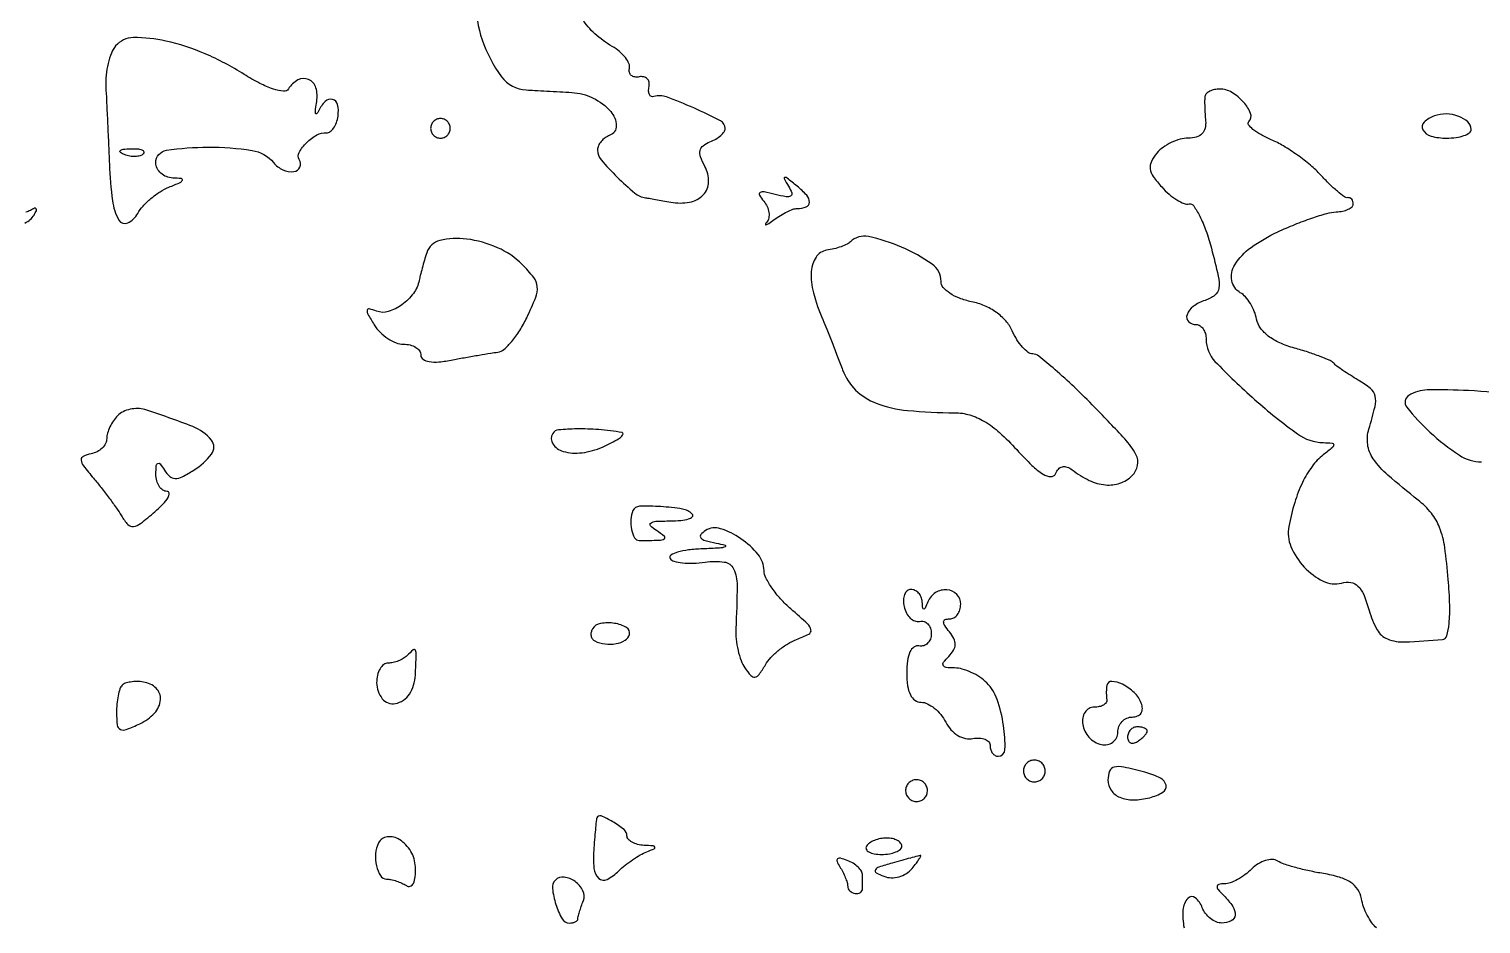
# Model space of a CAD drawing. Extents: x 0 to 5034, y 0 to 2560.
# Drawn here: x 1639.1 to 1787, y 575.9 to 667.1 of the extents above; entities that cross this region are included whole.
import ezdxf

# ---------------------------------------------------------------- set-up
doc = ezdxf.new("R2010")
doc.units = 0

msp = doc.modelspace()

# ---------------------------------------------------------------- linework, layer by layer
for points in [[(1684.614122, 669.937954, 0.084911), (1685.247998, 666.033126, 0.076209), (1687.22358, 662.261136, 0.224717), (1689.735302, 660.908107, -0.000306), (1690.61108, 660.861966, -0.000117), (1691.82903, 660.796764, -0.000116), (1693.151023, 660.725374, -0.000143), (1694.384799, 660.658107, -0.101357), (1696.543047, 660.091413, -0.09726), (1698.341149, 658.716784, -0.173722), (1698.916393, 657.277245, -0.325303), (1698.25, 656.288097, 0.068485), (1697.772124, 656.035848, 0.06383), (1697.367188, 655.658667, 0.068039), (1697.093122, 655.219104, 0.105804), (1697, 654.783962, 0.17867), (1697.365747, 653.793107, 0.020637), (1699.006433, 652.026597, 0.022191), (1700.793874, 650.405395, 0.142152), (1701.90301, 649.923489, -0.009346), (1702.24805, 649.872696, -0.001596), (1702.902135, 649.761734, -0.001741), (1703.66951, 649.626279, -0.001552), (1704.465962, 649.480276, 0.09088), (1706.38634, 649.474239, 0.159107), (1707.772791, 650.220337, 0.187206), (1708.315389, 651.535074, 0.128876), (1707.935863, 653.119842, -0.036902), (1707.505222, 654.090345, -0.13816), (1707.459496, 654.749342, -0.17966), (1707.763748, 655.233734, -0.072132), (1708.456876, 655.621825, 0.040667), (1709.047361, 655.905386, 0.048743), (1709.546707, 656.266717, 0.055983), (1709.891083, 656.647569, 0.157097), (1710, 656.985668, 0.27975), (1709.531857, 657.756902, 0.014508), (1706.804455, 659.076655, 0.017586), (1704.020502, 660.209611, 0.166084), (1702.75, 660.23777, -0.182687), (1702.486819, 660.252097, -0.175834), (1702.29375, 660.437032, -0.11067), (1702.208441, 660.78813, -0.05388), (1702.25, 661.25, 0.100253), (1702.248882, 661.707348, 0.14682), (1702.059375, 662.059375, 0.14682), (1701.707348, 662.248882, 0.100253), (1701.25, 662.25, -0.085046), (1700.791567, 662.237292, -0.140534), (1700.440625, 662.394523, -0.158736), (1700.253134, 662.696586, -0.116905), (1700.25, 663.093058, 0.161052), (1700.202395, 663.595243, 0.061871), (1699.839062, 664.204882, 0.052924), (1699.24679, 664.819614, 0.043481), (1698.5, 665.343058, -0.052395), (1696.72261, 666.63662, -0.073729), (1695.476736, 668.146835, -0.07601)], [(1638.668275, 647.339137, 0.05336), (1639.216072, 647.712731, 0.078175), (1639.595492, 648.154508, 0.029587), (1639.834974, 648.598755, 0.279645), (1639.812185, 648.804896, 0.343373), (1639.632639, 648.851473, 0.036486), (1639.223607, 648.638197, -0.092519), (1638.761469, 648.459449, -0.096172)], [(1790.68632, 629.808668, 0.020048), (1785.734438, 630.265226, 0.017533), (1781.527069, 630.335853, 0.135427), (1779.656716, 629.782817, 0.447035), (1779.44432, 628.569621, 0.040464), (1781.802523, 626.029826, 0.038896), (1784.805543, 623.680732, 0.147574), (1787.061718, 623, -0.075826)], [(1557.115, 263.193366, 0.000016), (1618.338811, 262.493314, 0.000014), (1679.769463, 261.794626, 0.006046)], [(1776.367376, 575.5, -0.065542), (1775.882916, 576.025684, -0.03411), (1775.419444, 576.789281, -0.033225), (1775.043755, 577.651545, -0.043104), (1774.823595, 578.484786, 0.104721), (1774.45074, 579.416007, 0.099605), (1773.727138, 580.135735, 0.073758), (1772.587359, 580.668024, 0.032142), (1770.95527, 581.042253, -0.012868), (1769.523172, 581.31303, -0.013606), (1768.133481, 581.652839, -0.01332), (1766.954737, 582.009302, -0.058384), (1766.296654, 582.316657, 0.138793), (1765.750033, 582.472511, 0.074704), (1765.051443, 582.368926, 0.064971), (1764.313701, 582.034063, 0.057449), (1763.652048, 581.509191, -0.037503), (1762.980715, 580.931662, -0.034562), (1762.2127, 580.443325, -0.036384), (1761.465522, 580.10559, -0.088176), (1760.871429, 580, 0.04634), (1760.287447, 579.94576, 0.344233), (1760.114881, 579.75, 0.19418), (1760.225397, 579.421066, 0.019422), (1760.8, 578.8, -0.049306), (1761.70787, 577.692952, -0.165784), (1761.945228, 576.799819, -0.268078), (1761.554023, 576.218894, -0.114065), (1760.606989, 576, -0.099885), (1760.02963, 576.116502, -0.066843), (1759.446946, 576.459243, -0.06366), (1758.947472, 576.965703, -0.071345), (1758.614052, 577.563382, 0.129627), (1757.89055, 578.56782, 0.399689), (1757.131186, 578.513266, 0.170959), (1756.635389, 577.340453, 0.062631), (1756.751785, 575.518121, -0.04712)]]:
    msp.add_lwpolyline(points, format="xyb")
for points in [[(1647.912337, 665.394372, 0.078813), (1647.48262, 664.669998, 0.035124), (1647.145456, 663.609785, 0.033656), (1646.939712, 662.414042, 0.038758), (1646.910051, 661.257151, -0.001049), (1646.980091, 659.850372, -0.000351), (1647.076729, 657.793409, -0.000349), (1647.180524, 655.516134, -0.000399), (1647.27656, 653.337433, 0.019876), (1647.586138, 649.616187, 0.100106), (1648.243857, 647.646608, 0.390886), (1649.136999, 647.366699, 0.156008), (1650.160407, 648.322148, -0.056972), (1650.704074, 649.077237, -0.033064), (1651.509853, 649.853657, -0.032657), (1652.432612, 650.534188, -0.046756), (1653.335404, 651.000431, 0.00717), (1654.474535, 651.478848, 0.187643), (1654.705852, 651.709024, 0.507976), (1654.610353, 651.874618, 0.017867), (1653.75, 651.936614, -0.083676), (1653.081646, 652.074302, -0.089993), (1652.514062, 652.422005, -0.096598), (1652.134061, 652.922847, -0.114614), (1652, 653.5, -0.370619), (1653.082945, 654.760316, -0.037563), (1657.340435, 655.08455, -0.03824), (1661.807886, 654.746504, -0.183547), (1663.990862, 653.51101, 0.112295), (1664.955121, 652.771231, 0.1377), (1666.072374, 652.59427, 0.26732), (1666.673525, 653.040937, 0.24281), (1666.621272, 653.819098, -0.269995), (1666.609499, 654.5533, -0.070733), (1667.353319, 655.526464, -0.065872), (1668.419548, 656.329308, -0.144889), (1669.404671, 656.555892, 0.178513), (1669.769702, 656.665458, 0.081399), (1670.119043, 657.030481, 0.065173), (1670.401069, 657.584523, 0.048778), (1670.566187, 658.25, 0.089174), (1670.528662, 659.416785, 0.286222), (1670.01196, 659.952251, 0.266301), (1669.264784, 659.741576, 0.08308), (1668.572245, 658.75, -0.087584), (1668.388523, 658.491895, -0.603897), (1668.275066, 658.528125, -0.077386), (1668.266454, 658.944593, -0.012417), (1668.395292, 659.75, 0.121925), (1668.313025, 661.138119, 0.21702), (1667.564804, 661.975444, 0.230695), (1666.483486, 661.93289, 0.131864), (1665.510986, 661.017776, -0.289627), (1665.019552, 660.778325, -0.051878), (1663.975842, 661.005255, -0.040033), (1662.599156, 661.583709, -0.021327), (1660.995213, 662.503022, 0.038629), (1657.019982, 664.602355, 0.047824), (1653.039059, 665.891093, 0.055555), (1649.716103, 666.246369, 0.221937)], [(1758.884846, 660.25, 0.035025), (1758.851691, 659.848196, 0.009362), (1758.855809, 659.20625, 0.009441), (1758.88802, 658.475001, 0.009618), (1758.947704, 657.75, -0.087262), (1758.893552, 657.006554, -0.13637), (1758.577913, 656.452533, -0.126538), (1758.000713, 656.114241, -0.069711), (1757.185303, 656, 0.066402), (1756.349957, 655.888572, 0.044481), (1755.444627, 655.553865, 0.044366), (1754.60948, 655.062629, 0.064514), (1753.984433, 654.481242, 0.059315), (1753.423207, 653.613757, 0.150698), (1753.307469, 652.88073, 0.118647), (1753.619397, 652.096893, 0.030168), (1754.481057, 651.020932, 0.031783), (1755.228924, 650.293296, 0.037842), (1756.022721, 649.711489, 0.041331), (1756.749926, 649.338215, 0.14966), (1757.261885, 649.28969, -0.301902), (1757.732073, 649.099822, -0.033574), (1758.350752, 648.052285, -0.031952), (1758.979684, 646.574928, -0.02013), (1759.531063, 644.781919, -0.00881), (1760.229582, 641.933229, -0.085998), (1760.292891, 640.699466, -0.201986), (1759.883831, 639.983225, -0.086702), (1758.888247, 639.464531, 0.081346), (1757.698373, 638.860614, 0.149313), (1757.05304, 637.998117, 0.29779), (1757.215616, 637.312841, 0.192062), (1758, 637, -0.148195), (1758.381354, 636.884432, -0.098894), (1758.70625, 636.559375, -0.082425), (1758.925306, 636.073457, -0.064853), (1759, 635.5, 0.192609), (1759.900291, 633.249601, 0.021749), (1763.937493, 629.364582, 0.023306), (1768.313585, 625.853971, 0.153456), (1770.942778, 624.968197, -0.016974), (1771.838491, 624.919453, -0.389672), (1771.997374, 624.745218, -0.221509), (1771.866472, 624.467005, -0.008167), (1770.938029, 623.718197, 0.069629), (1769.796706, 622.539741, 0.045336), (1768.82151, 620.911938, 0.038881), (1768.024757, 618.866309, 0.025989), (1767.422966, 616.425412, 0.148936), (1767.64107, 614.374363, 0.087276), (1768.996828, 612.285721, 0.090604), (1770.927291, 610.847741, 0.180752), (1772.795507, 610.656775, -0.100742), (1773.746955, 610.70913, -0.159964), (1774.470334, 610.347957, -0.101374), (1775.05466, 609.472259, -0.026772), (1775.607404, 607.873304, 0.055679), (1776.421834, 605.895041, 0.174288), (1777.483227, 604.956777, 0.104417), (1779.254827, 604.651374, 0.013788), (1783.0778, 604.9, 0.31169), (1783.523186, 605.272722, 0.043277), (1783.754825, 606.523007, 0.031833), (1783.817332, 608.413725, 0.012332), (1783.672528, 611.031566, 0.015482), (1783.310049, 614.28725, 0.055762), (1782.787507, 616.306279, 0.079032), (1781.943053, 617.772981, 0.056095), (1780.589333, 619.108391, -0.012545), (1777.512892, 621.655807, -0.062431), (1776.020775, 623.325144, -0.117038), (1775.457873, 624.76921, -0.108568), (1775.581239, 626.355372, 0.013586), (1776.207439, 628.647044, 0.113748), (1776.221353, 629.713647, 0.169882), (1775.752624, 630.478111, 0.039965), (1774.5, 631.343058, -0.00923), (1773.697646, 631.82718, -0.01021), (1772.940625, 632.32508, -0.009656), (1772.312647, 632.774829, -0.05065), (1772, 633.061471, 0.108346), (1771.629043, 633.330464, 0.011113), (1770.620767, 633.744118, 0.013446), (1769.381144, 634.182904, 0.010348), (1768.006866, 634.596929, -0.036369), (1766.502737, 635.136842, -0.058356), (1765.330529, 635.829839, -0.071924), (1764.533303, 636.641056, -0.11241), (1764.145398, 637.535458, 0.049975), (1763.908803, 638.342396, 0.041322), (1763.5047, 639.142536, 0.043012), (1763.004732, 639.81934, 0.081473), (1762.481535, 640.247643, -0.221645), (1761.612223, 641.488393, -0.183855), (1761.917674, 643.087536, -0.099917), (1763.572088, 644.857892, -0.046261), (1766.304771, 646.450259, -0.012897), (1768.038677, 647.202555, -0.01359), (1769.779324, 647.850578, -0.013321), (1771.306742, 648.32737, -0.057842), (1772.241863, 648.478638, 0.039322), (1772.909363, 648.561442, 0.056719), (1773.474444, 648.745786, 0.07271), (1773.86195, 648.996258, 0.213282), (1773.991863, 649.278378, 0.080034), (1773.951388, 649.549017, 0.101958), (1773.82815, 649.768617, 0.115752), (1773.642287, 649.902915, 0.128006), (1773.423116, 649.933936, -0.18949), (1773.091659, 650.022295, -0.015691), (1772.377339, 650.584087, -0.019234), (1771.547574, 651.336098, -0.013603), (1770.673116, 652.239989, 0.032376), (1769.632158, 653.23817, 0.020038), (1768.29258, 654.277016, 0.020073), (1766.881128, 655.20057, 0.033796), (1765.620774, 655.843493, -0.024703), (1764.560661, 656.360216, -0.045992), (1763.769607, 656.895448, -0.069333), (1763.332874, 657.368422, -0.362915), (1763.362098, 657.695431, 0.299082), (1763.533744, 658.524425, 0.089613), (1762.81925, 659.674747, 0.075693), (1761.610159, 660.662817, 0.13431), (1760.377555, 661, 0.051776), (1759.842061, 660.944399, 0.06476), (1759.37083, 660.779688, 0.078066), (1759.031583, 660.53677, 0.161691)], [(1782.25, 658.269359, 0.108795), (1781.198921, 657.621517, 0.338387), (1781.082945, 656.849521, 0.205422), (1781.909153, 656.205486, 0.064317), (1783.5, 656, 0.033947), (1784.457587, 656.065089, 0.051882), (1785.265625, 656.262322, 0.06743), (1785.821956, 656.550354, 0.244294), (1786, 656.893011, 0.210241), (1785.665985, 657.652264, 0.097847), (1784.728054, 658.223237, 0.082195), (1783.473051, 658.461659, 0.090078)], [(1680, 657, 0.099038), (1680.076342, 656.618362, 0.097945), (1680.29375, 656.29375, 0.097945), (1680.618362, 656.076342, 0.099038), (1681, 656, 0.099038), (1681.381638, 656.076342, 0.097945), (1681.70625, 656.29375, 0.097945), (1681.923658, 656.618362, 0.099038), (1682, 657, 0.099038), (1681.923658, 657.381638, 0.097945), (1681.70625, 657.70625, 0.097945), (1681.381638, 657.923658, 0.099038), (1681, 658, 0.099038), (1680.618362, 657.923658, 0.097945), (1680.29375, 657.70625, 0.097945), (1680.076342, 657.381638, 0.099038)], [(1650.729167, 654.395833, -0.126455), (1650.402231, 654.202593, -0.060344), (1649.916927, 654.123424, -0.05415), (1649.359369, 654.160852, -0.051402), (1648.8125, 654.316886, -0.054073), (1648.395823, 654.538436, -0.470617), (1648.37858, 654.720685, -0.168741), (1648.670344, 654.862007, -0.018894), (1649.416667, 654.921053, -0.028489), (1650.112848, 654.910055, -0.077125), (1650.592839, 654.799335, -0.208169), (1650.77538, 654.614691, -0.296942)], [(1716.464413, 651.092476, -0.049671), (1716.785146, 650.416729, -0.356308), (1716.672887, 650.100059, -0.184082), (1716.212988, 650.015676, -0.01829), (1715.099221, 650.263802, 0.014014), (1713.984449, 650.522176, 0.18479), (1713.57457, 650.453617, 0.415282), (1713.50587, 650.187216, 0.039492), (1713.934173, 649.579316, -0.065435), (1714.279534, 649.030946, -0.072299), (1714.456895, 648.430048, -0.081824), (1714.445356, 647.870566, -0.130474), (1714.241324, 647.440958, 0.072669), (1714.10175, 647.217236, 0.651631), (1714.158389, 647.155497, 0.06963), (1714.456288, 647.305182, 0.010456), (1715, 647.697931, -0.023968), (1715.635455, 648.131321, -0.024592), (1716.304167, 648.497903, -0.02528), (1716.913218, 648.75665, -0.087507), (1717.333333, 648.83163, 0.086738), (1718.263446, 648.996164, 0.315693), (1718.589106, 649.461037, 0.185179), (1718.315539, 650.173312, 0.039074), (1717.332208, 651.107499, 0.003662), (1716.319879, 651.916701, 0.172771), (1716.074674, 651.999283, 0.565575), (1716.007575, 651.883182, 0.009252)], [(1679.601414, 644.319526, 0.005508), (1679.366345, 643.549576, 0.004839), (1679.137589, 642.740736, 0.004868), (1678.94531, 642.006747, 0.014551), (1678.833388, 641.5, -0.113372), (1678.252758, 640.178762, -0.076653), (1677.07593, 639.01932, -0.081332), (1675.686406, 638.3263, -0.168247), (1674.488934, 638.365873, 0.033297), (1673.748435, 638.594804, 0.434321), (1673.533624, 638.452152, 0.172576), (1673.605166, 638.051443, 0.009946), (1674.25518, 636.963, 0.057793), (1674.854609, 636.212119, 0.050036), (1675.637821, 635.576631, 0.05263), (1676.477181, 635.143383, 0.093101), (1677.240547, 635, -0.061413), (1677.913336, 634.917051, -0.079893), (1678.483161, 634.67291, -0.097631), (1678.864603, 634.311179, -0.155554), (1679, 633.886501, 0.24959), (1679.227199, 633.459709, 0.11166), (1679.838191, 633.222709, 0.061708), (1680.847576, 633.198108, 0.023164), (1682.25, 633.403199, -0.002927), (1683.592962, 633.655459, -0.002916), (1684.940599, 633.892329, -0.002855), (1686.120542, 634.085714, -0.011438), (1686.845656, 634.183365, 0.154098), (1687.469463, 634.459533, 0.037403), (1688.266469, 635.275808, 0.034856), (1689.080881, 636.395147, 0.028594), (1689.792819, 637.691726, 0.016326), (1690.706947, 639.781668, 0.116858), (1690.867318, 640.864672, 0.145823), (1690.502374, 641.791109, 0.030143), (1689.326964, 643.11748, 0.091965), (1686.823698, 644.837358, 0.074034), (1683.672103, 645.712207, 0.089615), (1680.934978, 645.559375, 0.263062)], [(1722.758298, 645.424965, -0.08702), (1722.415887, 645.184731, -0.024645), (1721.8112, 644.936941, -0.024037), (1721.088833, 644.720143, -0.023315), (1720.341631, 644.571102, 0.213468), (1719.259183, 643.875935, 0.131455), (1718.777803, 642.412941, 0.079317), (1719.001359, 640.225233, 0.03611), (1719.941908, 637.5, -0.00496), (1720.351914, 636.51544, -0.002018), (1720.891169, 635.167817, -0.001996), (1721.459302, 633.7143, -0.002544), (1721.97104, 632.369165, 0.109435), (1723.297358, 630.328976, 0.103333), (1725.386607, 628.988608, 0.067876), (1728.576482, 628.245304, 0.0224), (1733.394023, 628.011006, -0.071934), (1734.920883, 627.784264, -0.061737), (1736.408927, 627.129779, -0.049288), (1737.962974, 625.981931, -0.024425), (1739.701448, 624.25, 0.015817), (1741.251868, 622.651326, 0.053242), (1742.398919, 621.756112, 0.121233), (1743.181327, 621.501135, 0.322727), (1743.654671, 621.791738, -0.086312), (1743.95808, 622.267146, -0.150001), (1744.357865, 622.502881, -0.145021), (1744.831226, 622.477751, -0.078787), (1745.347246, 622.196972, 0.051986), (1747.097283, 621.119937, 0.087832), (1748.751354, 620.657524, 0.107509), (1750.224662, 620.830404, 0.11409), (1751.457196, 621.600053, 0.149182), (1752.017225, 622.65198, 0.174948), (1751.845472, 623.763175, 0.06158), (1750.710001, 625.344466, 0.006918), (1747.658618, 628.557563, 0.008867), (1745.549257, 630.642763, 0.012855), (1743.608586, 632.401284, 0.008462), (1741.944249, 633.784932, 0.170793), (1741.332999, 634, -0.16706), (1740.870737, 634.158885, -0.046106), (1740.302731, 634.692589, -0.041166), (1739.732391, 635.455282, -0.033082), (1739.246767, 636.35775, 0.072652), (1738.5931, 637.371804, 0.058169), (1737.629807, 638.246031, 0.054958), (1736.431997, 638.917536, 0.050982), (1735.086252, 639.33275, -0.040908), (1733.881278, 639.678157, -0.057474), (1732.887762, 640.190046, -0.071507), (1732.221272, 640.790534, -0.175436), (1732, 641.401758, 0.244379), (1731.095615, 643.141623, 0.050413), (1727.984398, 644.887343, 0.050472), (1724.598996, 645.970773, 0.253816)], [(1648.121855, 627.721855, 0.047477), (1647.692483, 627.202161, 0.037517), (1647.329545, 626.569209, 0.038703), (1647.080719, 625.924367, 0.072853), (1647, 625.373324, -0.11991), (1646.880048, 624.880341, -0.080343), (1646.533023, 624.412008, -0.073049), (1646.01788, 624.038839, -0.070221), (1645.410293, 623.823324, 0.058951), (1644.614668, 623.561061, 0.318876), (1644.402193, 623.187588, 0.139945), (1644.634922, 622.60185, 0.011991), (1645.660293, 621.334556, -0.009349), (1646.438091, 620.383564, -0.007147), (1647.254162, 619.315754, -0.007233), (1647.989827, 618.293508, -0.016891), (1648.502813, 617.502876, 0.051213), (1649.156084, 616.632952, 0.240965), (1649.724781, 616.424436, 0.135435), (1650.448838, 616.722667, 0.013627), (1651.905822, 617.91832, 0.022348), (1652.749819, 618.719115, 0.056859), (1653.262265, 619.388507, 0.154331), (1653.361589, 619.806062, 0.393072), (1653.15301, 620, -0.150413), (1652.714521, 620.134962, -0.09962), (1652.343195, 620.514063, -0.082455), (1652.095523, 621.080931, -0.06412), (1652.015313, 621.75, -0.015968), (1652.050731, 622.620083, -0.270857), (1652.206889, 622.847538, -0.353612), (1652.440969, 622.790343, -0.021621), (1652.881294, 622.15783, 0.070815), (1653.42005, 621.52631, 0.181954), (1653.972246, 621.316483, 0.11824), (1654.690508, 621.486342, 0.022664), (1655.865981, 622.148377, 0.089735), (1657.679852, 623.795442, 0.346511), (1657.662012, 625.215702, 0.130741), (1655.761557, 626.604563, 0.016105), (1650.871855, 628.32812, 0.073583), (1650.165776, 628.441908, 0.057531), (1649.392433, 628.362711, 0.058482), (1648.671713, 628.112766, 0.083883)], [(1692.437905, 625.899529, 0.290077), (1692.449741, 624.831683, 0.183882), (1693.488003, 624.072515, 0.098637), (1695.424291, 623.934776, 0.072784), (1697.5, 624.511332, 0.015732), (1698.585858, 625.032794, 0.040198), (1699.325, 625.495705, 0.115965), (1699.594018, 625.815078, 0.50761), (1699.5, 626.000023, 0.019789), (1697.123762, 626.290117, 0.024039), (1694.881907, 626.366009, 0.019708), (1693.029712, 626.266563, 0.235244)], [(1700.612029, 618.036222, 0.092713), (1700.394375, 617.141662, 0.065313), (1700.47386, 616.106941, 0.074788), (1700.783656, 615.274836, 0.27275), (1701.25, 615, 0.004319), (1703.296522, 615.017677, 0.12613), (1703.796296, 615.155032, 0.528688), (1703.816506, 615.410378, 0.02585), (1703, 616, -0.051711), (1702.405083, 616.478204, -0.468884), (1702.430247, 616.768428, -0.140435), (1702.947292, 616.944585, -0.011018), (1704.416667, 616.984687, 0.021917), (1705.490897, 617.03745, 0.051355), (1706.278605, 617.19346, 0.119231), (1706.657828, 617.418457, 0.4179), (1706.659434, 617.673899, 0.156234), (1705.646244, 618.195513, 0.026414), (1703.455335, 618.443386, 0.022732), (1701.26834, 618.47485, 0.286515)], [(1708.011076, 616.006846, 0.075548), (1707.528402, 615.596665, 0.369299), (1707.525728, 615.265654, 0.153071), (1707.968878, 614.98313, 0.019376), (1709.087891, 614.726976, -0.023882), (1709.989742, 614.511966, -0.706267), (1709.999384, 614.349174, -0.085997), (1709.430642, 614.21688, -0.005308), (1707.690983, 614.136182, 0.021147), (1706.265674, 614.024746, 0.041502), (1705.152143, 613.795231, 0.065305), (1704.475792, 613.495905, 0.416118), (1704.396955, 613.166731, 0.190128), (1704.790281, 612.872993, 0.039397), (1705.654849, 612.709473, 0.036223), (1706.752721, 612.670198, 0.027275), (1707.955972, 612.78023, -0.068305), (1709.905871, 612.798425, -0.25811), (1710.856039, 612.102349, -0.111087), (1711.218381, 610.419483, -0.009587), (1711.092992, 606, 0.037938), (1711.123204, 604.932809, 0.030035), (1711.31193, 603.79375, 0.030898), (1711.617958, 602.753147, 0.06371), (1712.005326, 602, 0.033663), (1712.616613, 601.227779, 0.250647), (1713.042819, 601.075707, 0.203009), (1713.467735, 601.335657, 0.022355), (1714.1037, 602.313817, -0.055007), (1714.665176, 603.065281, -0.033491), (1715.475346, 603.823439, -0.033266), (1716.391, 604.47545, -0.049531), (1717.27464, 604.905892, 0.027511), (1718.527311, 605.449332, 0.334762), (1718.745877, 605.890041, 0.161596), (1718.424889, 606.469183, 0.007144), (1716.689236, 608.022411, -0.029721), (1715.657715, 609.032952, -0.032031), (1714.780732, 610.134896, -0.033847), (1714.160017, 611.16924, -0.113689), (1713.968575, 611.930335, 0.169298), (1713.361796, 613.564989, 0.07008), (1711.596641, 615.176792, 0.072238), (1709.52769, 616.191209, 0.21974)], [(1728.236066, 608.25, 0.066051), (1728.471389, 607.599713, 0.082719), (1728.8561, 607.0875, 0.098335), (1729.325854, 606.789373, 0.145115), (1729.80939, 606.75, -0.128858), (1730.262786, 606.727614, -0.126694), (1730.650258, 606.485938, -0.110224), (1730.910036, 606.054041, -0.080661), (1731, 605.5, -0.085015), (1730.905157, 604.946227, -0.112004), (1730.632812, 604.514062, -0.124722), (1730.226183, 604.271843, -0.12222), (1729.75, 604.25, 0.213293), (1729.235293, 604.133337, 0.125906), (1728.833333, 603.633333, 0.074836), (1728.579442, 602.741117, 0.031971), (1728.5, 601.5, 0.033897), (1728.588798, 600.191673, 0.080223), (1728.872539, 599.260042, 0.122518), (1729.340029, 598.704526, 0.158152), (1729.970467, 598.5, -0.113724), (1730.608671, 598.35294, -0.056874), (1731.31141, 597.905896, -0.052157), (1731.967504, 597.251085, -0.052874), (1732.470467, 596.477519, 0.067335), (1733.001393, 595.710264, 0.07218), (1733.70605, 595.132355, 0.078472), (1734.489193, 594.813948, 0.106557), (1735.25, 594.800843, -0.058139), (1735.919579, 594.853812, -0.089433), (1736.485938, 594.729779, -0.120173), (1736.861288, 594.454268, -0.176398), (1737, 594.073324, 0.073597), (1737.060696, 593.6632, 0.087982), (1737.237147, 593.315289, 0.100586), (1737.499444, 593.082711, 0.131989), (1737.807309, 593, 0.405375), (1738.509156, 593.680916, 0.04527), (1738.361642, 596.128085, 0.044116), (1737.71089, 598.800481, 0.115095), (1736.673139, 600.469718, 0.049919), (1735.957107, 601.055459, 0.037988), (1735.07202, 601.55048, 0.038943), (1734.16098, 601.889412, 0.069692), (1733.371429, 602, -0.027427), (1732.519811, 602.04675, -0.253382), (1732.226513, 602.25, -0.287901), (1732.25734, 602.58354, -0.033161), (1732.776206, 603.176206, 0.060657), (1733.26528, 603.800892, 0.128718), (1733.437937, 604.385791, 0.125475), (1733.303618, 604.99033, 0.05617), (1732.853762, 605.676206, -0.024141), (1732.372816, 606.316198, -0.154756), (1732.258703, 606.699854, -0.314423), (1732.420364, 606.922865, -0.083765), (1732.877555, 607, 0.132654), (1733.305595, 607.115597, 0.100549), (1733.670282, 607.440625, 0.087756), (1733.915635, 607.926827, 0.073201), (1734, 608.5, 0.195162), (1733.5954, 609.497092, 0.183281), (1732.597214, 609.96373, 0.160551), (1731.435272, 609.674917, 0.157601), (1730.662281, 608.75, -0.009076), (1730.382013, 608.090194, -0.295955), (1730.242982, 608, -0.382689), (1730.135242, 608.096611, -0.011437), (1730.078947, 608.75, 0.083162), (1729.967656, 609.227425, 0.087668), (1729.707902, 609.632812, 0.093806), (1729.342291, 609.904454, 0.113465), (1728.926676, 610, 0.178353), (1728.54888, 609.86081, 0.122846), (1728.281063, 609.485937, 0.090391), (1728.168872, 608.919639, 0.057712)], [(1696.487659, 605.980032, 0.086456), (1696.347192, 605.629461, 0.102024), (1696.345313, 605.272696, 0.11056), (1696.481778, 604.965717, 0.11748), (1696.733688, 604.754232, 0.085984), (1697.764165, 604.443417, 0.076224), (1698.8851, 604.477903, 0.087776), (1699.803236, 604.82141, 0.194412), (1700.25, 605.404671, 0.34024), (1699.96037, 606.116771, 0.094491), (1698.74709, 606.546191, 0.079865), (1697.313066, 606.535234, 0.215807)], [(1677.583333, 603.25, -0.064082), (1677.211141, 602.962682, -0.039128), (1676.710938, 602.720312, -0.038656), (1676.168334, 602.555011, -0.054664), (1675.666667, 602.5, 0.167478), (1675.221587, 602.346616, 0.095027), (1674.842708, 601.9125, 0.075828), (1674.586561, 601.265012, 0.056395), (1674.5, 600.5, 0.171161), (1675.076122, 598.866317, 0.276911), (1676.417835, 598.372838, 0.205837), (1677.836426, 599.330583, 0.132569), (1678.44566, 601.25, 0.00235), (1678.528532, 603.371204, 0.110807), (1678.449273, 603.791562, 0.500878), (1678.233599, 603.843203, 0.022933)], [(1648.568177, 600.234843, 0.119728), (1648.34828, 599.873818, 0.027274), (1648.166902, 599.175789, 0.026716), (1648.041761, 598.326335, 0.023216), (1648, 597.427418, 0.029875), (1648.074833, 596.176108, 0.258735), (1648.390297, 595.739629, 0.203759), (1648.988371, 595.717737, 0.018879), (1650.379652, 596.311186, 0.094396), (1651.872717, 597.397903, 0.169111), (1652.481959, 598.768269, 0.227592), (1652.036796, 599.935794, 0.154522), (1650.735048, 600.568381, 0.036356), (1650.081353, 600.616217, 0.038292), (1649.439068, 600.567193, 0.041341), (1648.896965, 600.437193, 0.117385)], [(1748.881579, 600.218615, 0.025866), (1748.844663, 599.889213, 0.014972), (1748.83273, 599.490781, 0.014938), (1748.844727, 599.089343, 0.024218), (1748.881579, 598.75, -0.193714), (1748.81589, 598.46442, -0.109544), (1748.550581, 598.220312, -0.079844), (1748.120038, 598.055182, -0.051767), (1747.588484, 598, 0.129685), (1747.070748, 597.863418, 0.118387), (1746.666798, 597.485937, 0.103377), (1746.441746, 596.918463, 0.079363), (1746.43296, 596.25, 0.152321), (1747.065271, 594.93285, 0.149619), (1748.338572, 594.19724, 0.215894), (1749.488454, 594.42844, 0.241306), (1750, 595.426676, -0.092222), (1750.111729, 596.027285, -0.09608), (1750.431406, 596.537836, -0.099374), (1750.908278, 596.879511, -0.1063), (1751.468615, 597, 0.094986), (1752.012336, 597.104232, 0.155392), (1752.371887, 597.399247, 0.150035), (1752.502155, 597.856557, 0.086733), (1752.391296, 598.422681, 0.110847), (1751.685431, 599.483321, 0.072586), (1750.483668, 600.337437, 0.105289), (1749.394465, 600.630878, 0.38236)], [(1751, 594.940983, 0.108972), (1751.078288, 594.586039, 0.182303), (1751.29375, 594.3746, 0.161196), (1751.6179, 594.343488, 0.082592), (1752, 594.5, 0.029505), (1752.382774, 594.768994, 0.035638), (1752.70625, 595.066025, 0.038439), (1752.934461, 595.34829, 0.151918), (1753, 595.559017, 0.210953), (1752.92554, 595.727648, 0.081139), (1752.70625, 595.870461, 0.061769), (1752.382849, 595.967655, 0.042167), (1752, 596, 0.105053), (1751.618444, 595.918938, 0.099167), (1751.29375, 595.688914, 0.09642), (1751.076123, 595.345238, 0.093332)], [(1740.552786, 592.08541, 0.099038), (1740.401684, 591.679226, 0.097945), (1740.417584, 591.244476, 0.097945), (1740.597789, 590.848514, 0.099038), (1740.91459, 590.552786, 0.099038), (1741.320774, 590.401684, 0.097945), (1741.755524, 590.417584, 0.097945), (1742.151486, 590.597789, 0.099038), (1742.447214, 590.91459, 0.099038), (1742.598316, 591.320774, 0.097945), (1742.582416, 591.755524, 0.097945), (1742.402211, 592.151486, 0.099038), (1742.08541, 592.447214, 0.099038), (1741.679226, 592.598316, 0.097945), (1741.244476, 592.582416, 0.097945), (1740.848514, 592.402211, 0.099038)], [(1749, 590.583333, 0.152731), (1749.329128, 589.53099, 0.141724), (1750.207693, 588.816182, 0.105017), (1751.572153, 588.550733, 0.05923), (1753.25, 588.779388, 0.067312), (1754.592165, 589.32825, 0.320015), (1754.917751, 590.040516, 0.236977), (1754.352769, 590.774454, 0.046919), (1752.75, 591.369714, 0.011713), (1750.603335, 591.891427, 0.105816), (1749.642729, 591.895404, 0.255177), (1749.167112, 591.489567, 0.09143)], [(1728.552786, 590.08541, 0.099038), (1728.401684, 589.679226, 0.097945), (1728.417584, 589.244476, 0.097945), (1728.597789, 588.848514, 0.099038), (1728.91459, 588.552786, 0.099038), (1729.320774, 588.401684, 0.097945), (1729.755524, 588.417584, 0.097945), (1730.151486, 588.597789, 0.099038), (1730.447214, 588.91459, 0.099038), (1730.598316, 589.320774, 0.097945), (1730.582416, 589.755524, 0.097945), (1730.402211, 590.151486, 0.099038), (1730.08541, 590.447214, 0.099038), (1729.679226, 590.598316, 0.097945), (1729.244476, 590.582416, 0.097945), (1728.848514, 590.402211, 0.099038)], [(1696.918758, 586.718615, 0.064172), (1696.880537, 586.553617, 0.001411), (1696.801169, 585.734931, 0.003189), (1696.716973, 584.774545, 0.002146), (1696.632537, 583.676895, 0.035816), (1696.630683, 581.567239, 0.191559), (1697.120906, 580.55047, 0.316083), (1697.973198, 580.438422, 0.076102), (1699.187237, 581.330094, -0.027659), (1699.811661, 581.889007, -0.019078), (1700.574979, 582.45335, -0.019286), (1701.353152, 582.941137, -0.036844), (1702.017857, 583.260338, 0.011473), (1702.773729, 583.577232, 0.404065), (1702.838986, 583.739272, 0.283938), (1702.668791, 583.863972, 0.008482), (1701.75, 583.921053, -0.048788), (1701.080349, 584.017185, -0.066825), (1700.514062, 584.239131, -0.084792), (1700.131744, 584.545878, -0.183379), (1700, 584.893011, 0.22642), (1699.698699, 585.52426, 0.03633), (1698.546347, 586.325391, 0.038266), (1697.356731, 586.912393, 0.421875)], [(1674.689105, 584.160933, 0.094729), (1674.395899, 583.0613, 0.072321), (1674.48657, 581.816469, 0.085074), (1674.8881, 580.830796, 0.25505), (1675.5, 580.484687, -0.049911), (1675.957162, 580.431857, -0.026333), (1676.508708, 580.280727, -0.025923), (1677.062273, 580.064786, -0.03615), (1677.529643, 579.811858, 0.228846), (1677.929743, 579.764277, 0.20178), (1678.245253, 580.046514, 0.090711), (1678.426955, 580.724458, 0.031181), (1678.445917, 581.74413, 0.122011), (1677.985688, 583.305921, 0.117979), (1676.845642, 584.495202, 0.171112), (1675.586968, 584.793524, 0.259367)], [(1724.396994, 583.833333, 0.253589), (1724.379071, 583.518487, 0.160362), (1724.638092, 583.244792, 0.084738), (1725.187355, 583.059198, 0.039215), (1725.940983, 583, 0.038595), (1726.729446, 583.060952, 0.057631), (1727.395164, 583.244792, 0.075754), (1727.849057, 583.514279, 0.224613), (1728, 583.833333, 0.179231), (1727.882207, 584.151382, 0.091877), (1727.546453, 584.421875, 0.071896), (1727.046761, 584.605057, 0.052004), (1726.456011, 584.666667, 0.048991), (1725.827204, 584.604906, 0.047226), (1725.21428, 584.421875, 0.050993), (1724.705573, 584.15284, 0.107627)], [(1727, 582.10428, 0.011082), (1725.674515, 581.703218, 0.177908), (1725.313125, 581.418012, 0.427591), (1725.388846, 581.13057, 0.03455), (1726.176887, 580.763401, 0.087116), (1726.917903, 580.618465, 0.072553), (1727.715228, 580.719052, 0.071597), (1728.460379, 581.045841, 0.08063), (1729.049332, 581.559441, 0.011178), (1729.482653, 582.105974, 0.024371), (1729.784289, 582.547555, 0.041391), (1729.929745, 582.835463, 0.6191), (1729.872445, 582.90032, 0.002083), (1729.622597, 582.832335, 0.000126), (1728.875031, 582.625365, 0.000189), (1727.984737, 582.378277, 0.00014)], [(1721.682749, 581.738546, -0.023502), (1721.984964, 581.209304, -0.022135), (1722.242801, 580.64351, -0.022722), (1722.425989, 580.122154, -0.068116), (1722.484687, 579.75, 0.208105), (1722.703792, 579.273219, 0.142494), (1723.248609, 579.012329, 0.174153), (1723.774821, 579.108811, 0.267256), (1724, 579.5), (1724, 580.115447), (1724, 580.893011, 0.14229), (1723.888092, 581.27829, 0.060293), (1723.544118, 581.698639, 0.052907), (1723.041764, 582.087583, 0.046712), (1722.448062, 582.381557, 0.027939), (1721.764272, 582.601004, 0.242983), (1721.462522, 582.532878, 0.329243), (1721.400805, 582.276115, 0.041426)], [(1692.706528, 580.373194, 0.229525), (1692.405997, 579.507572, 0.04875), (1692.755321, 577.904024, 0.048928), (1693.398845, 576.422167, 0.272275), (1694.116631, 576, 0.045382), (1694.454761, 576.030754, 0.065283), (1694.74051, 576.12285, 0.085274), (1694.933535, 576.25842, 0.199682), (1695, 576.418213, -0.063126), (1695.030881, 576.661834, -0.009354), (1695.163757, 577.140319, -0.010414), (1695.344031, 577.702304, -0.008793), (1695.557471, 578.28917, 0.209836), (1695.510036, 579.292083, 0.120234), (1694.715559, 580.23484, 0.126024), (1693.605412, 580.67889, 0.23287)]]:
    msp.add_lwpolyline(points, format="xyb", close=True)

doc.saveas('drawing.dxf')
